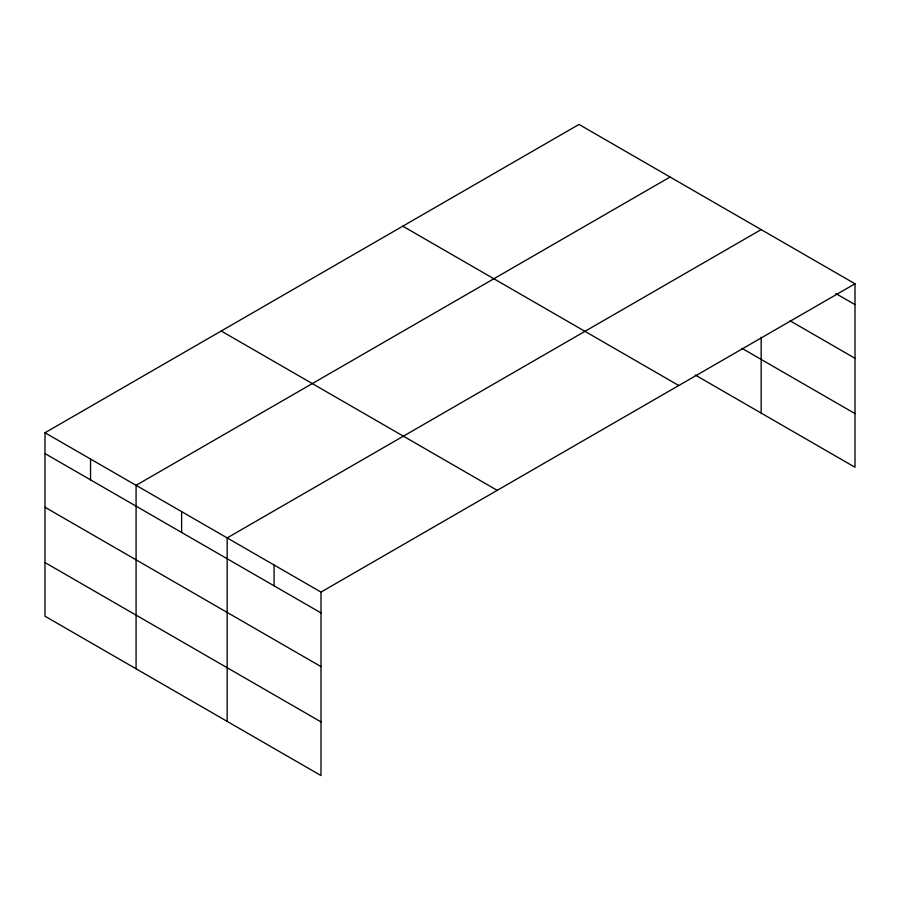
<?xml version="1.0" encoding="UTF-8"?>
<svg xmlns="http://www.w3.org/2000/svg" width="900" height="900" viewBox="0 0 900 900"><rect width="100%" height="100%" fill="white"/><g stroke="black" fill="none" stroke-linecap="round" stroke-linejoin="round"><path stroke-width="1.35" d="M695.25 375.03L855 467.257L855 283.781L579.004 124.436L45 432.743L45 616.219L320.996 775.564L320.996 592.087L45 432.743M670.084 177.019L136.08 485.325L136.08 668.801M761.164 229.601L227.16 537.908L227.16 721.395M320.996 592.087L855 283.781M835.751 293.512L855 304.616M790.031 320.782L855 358.29M741.982 348.345L855 413.595M402.784 226.17L678.78 385.515M221.22 330.998L497.216 490.343M45 453.577L320.996 612.923M45 507.251L320.996 666.596M45 562.556L320.996 721.89M761.164 337.298L761.164 413.089M274.072 564.998L274.072 585.832M181.62 511.616L181.62 532.451M90.54 459.034L90.54 479.869"/></g></svg>
